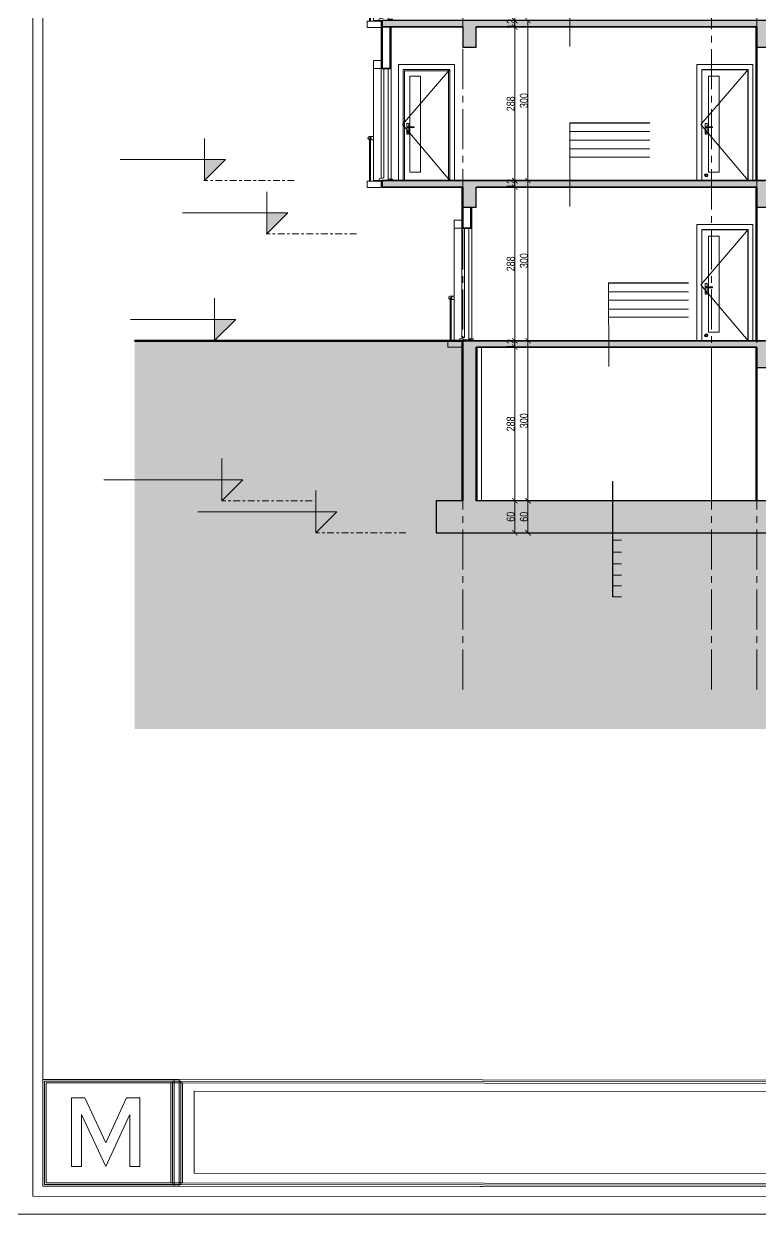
# Model space of a CAD drawing. Header units: millimetres. Extents: x 1373 to 40779, y 1939 to 6439.
# Drawn here: x 19603 to 20984, y 1939 to 4170 of the extents above; entities that cross this region are included whole.
import ezdxf

# ---------------------------------------------------------------- set-up
doc = ezdxf.new("R2010")
doc.units = ezdxf.units.MM
for name, pattern in [('Centre', [1.34939, 0.635, -0.23813, 0.23813, -0.23813]), ('DASHDOTX2', [50.8, 25.4, -12.7, 0, -12.7]), ('IMPORT-CENTER2', [112.5, 75, -12.5, 12.5, -12.5])]:
    doc.linetypes.add(name, pattern=pattern)
for name, color, linetype, lineweight in [('A-ANNO-DIMS', 211, 'Continuous', 18), ('A-DETL', 6, 'Continuous', 30), ('A-DETL-GENF', 92, 'Continuous', 18), ('A-DOOR', 31, 'Continuous', 18), ('A-DOOR-FRAM', 31, 'Continuous', 18), ('A-FLOR-FNSH', 192, 'Continuous', 35), ('A-FLOR-LEVL', 51, 'Continuous', 18), ('A-GLAZ', 151, 'Continuous', 18), ('A-WALL', 20, 'Continuous', 9), ('A-WALL-FNSH', 113, 'Continuous', 18), ('Cizgi', 7, 'Continuous', 18), ('ESYA', 3, 'Continuous', 25), ('HESAPLAMALAR', 2, 'Continuous', 30), ('kest', 4, 'DASHDOTX2', 50), ('S-COLS', 52, 'Continuous', 9), ('S-GRID', 252, 'IMPORT-CENTER2', 5), ('YAZI', 2, 'Continuous', 18)]:
    doc.layers.add(name, color=color, linetype=linetype, lineweight=lineweight)
for name, color, linetype in [('duv', 50, 'Continuous'), ('MASSE', 7, 'Continuous'), ('Merdiven', 7, 'Continuous')]:
    doc.layers.add(name, color=color, linetype=linetype)
doc.styles.add('50', font='arial.ttf', dxfattribs={"width": 0.8})
doc.dimstyles.new('NERGİS', dxfattribs={"dimtxt": 15, "dimasz": 10, "dimexe": 20, "dimexo": 150, "dimgap": 0, "dimtad": 1, "dimdec": 0, "dimzin": 1, "dimtxsty": '50', "dimblk": 'ARCHTICK', "dimcen": 0, "dimse1": 1, "dimse2": 1, "dimclrd": 56, "dimclrt": 56, "dimazin": 3, "dimtfac": 1, "dimtdec": 0, "dimtix": 1, "dimtmove": 2, "dimatfit": 2, "dimldrblk": 'DOTSMALL', "dimlwd": 0, "dimlwe": -1, "dimarcsym": 0})
pattern_1 = [(45, (-2026.8924, 6887.495), (-4.490128, 4.490128), []), (45, (-2022.402, 6887.495), (-4.490128, 4.490128), [3.175, -1.5875])]

# ---------------------------------------------------------------- blocks, each defined once
blk = doc.blocks.new('Tpl Variable Casement1 - _FRANSUZ-2080562-Schnitt 0')
at = {"layer": 'A-GLAZ'}
for p, q in [((-1248.7, 625), (-1248.7, 610)), ((-1234.7, 625), (-1248.7, 625)), ((-1234.7, 610), (-1234.7, 625)), ((-1248.7, 610), (-1234.7, 610)), ((-1248.7, 400), (-1248.7, 610)), ((-1234.7, 610), (-1234.7, 403.9)), ((-1221.4, 610), (-1229.7, 610)), ((-1229.7, 610), (-1229.7, 405.1)), ((-1221.4, 400), (-1221.4, 610)), ((-1248.7, 482.5), (-1256.3, 482.5)), ((-1254.7, 479.5), (-1256.3, 479.5)), ((-1256.3, 479.5), (-1256.3, 399)), ((-1254.7, 399), (-1254.7, 479.5)), ((-1254.7, 476.5), (-1248.7, 476.5)), ((-1231.2, 404.5), (-1238.5, 403.4)), ((-1238.5, 403.4), (-1238.5, 400)), ((-1229.7, 405.1), (-1231.2, 405)), ((-1231.2, 405), (-1231.2, 404.5)), ((-1213.2, 402.5), (-1221.4, 402.5)), ((-1221.4, 402.5), (-1221.4, 400)), ((-1213.2, 400), (-1213.2, 402.5)), ((-1234.7, 399), (-1260.7, 399)), ((-1260.7, 399), (-1260.7, 387)), ((-1260.7, 387), (-1234.7, 387)), ((-1256.3, 399), (-1254.7, 399)), ((-1248.7, 400), (-1238.5, 400)), ((-1248.7, 400), (-1248.7, 399)), ((-1238.5, 400), (-1221.4, 400)), ((-1234.7, 387), (-1234.7, 399)), ((-1221.4, 400), (-1213.2, 400))]:
    blk.add_line(p, q, dxfattribs=at)
for start, end in [(360, 180), (180, 360)]:
    blk.add_arc((-1256.3, 479.5), 3, start, end, dxfattribs=at)
for points, knots in [([(-1258.7, 481.2), (-1258.8, 481.2), (-1258.9, 481), (-1259.1, 480.7), (-1259.2, 480.2), (-1259.3, 479.8), (-1259.3, 479.5)], [0.807426, 0.807426, 0.807426, 0.807426, 0.8333333, 0.875, 0.9166667, 1, 1, 1, 1]), ([(-1259.3, 479.5), (-1259.3, 479.3), (-1259.2, 478.9), (-1259.1, 478.4), (-1258.9, 478.1), (-1258.8, 477.9), (-1258.7, 477.8)], [0, 0, 0, 0, 0.0833333, 0.125, 0.1666667, 0.192574, 0.192574, 0.192574, 0.192574]), ([(-1257.3, 482.4), (-1257.3, 482.3), (-1257.4, 482.3), (-1257.6, 482.2), (-1257.8, 482.1), (-1257.9, 482), (-1258.2, 481.9), (-1258.4, 481.7), (-1258.5, 481.5), (-1258.6, 481.4), (-1258.7, 481.4)], [0.6072307, 0.6072307, 0.6072307, 0.6072307, 0.625, 0.6458333, 0.6666667, 0.6875, 0.7083333, 0.75, 0.7708333, 0.7916667, 0.7916667, 0.7916667, 0.7916667]), ([(-1258.7, 477.7), (-1258.6, 477.7), (-1258.5, 477.6), (-1258.4, 477.4), (-1258.1, 477.1), (-1257.8, 477), (-1257.6, 476.8), (-1257.4, 476.8), (-1257.3, 476.7), (-1257.3, 476.7)], [0.2083333, 0.2083333, 0.2083333, 0.2083333, 0.2291667, 0.25, 0.2916667, 0.3333333, 0.3541667, 0.375, 0.3927693, 0.3927693, 0.3927693, 0.3927693]), ([(-1255.5, 482.4), (-1255.6, 482.4), (-1255.7, 482.5), (-1255.9, 482.5), (-1256.1, 482.5), (-1256.3, 482.5), (-1256.5, 482.5), (-1256.7, 482.5), (-1256.9, 482.5), (-1257, 482.4), (-1257.1, 482.4), (-1257.2, 482.4)], [0.4166667, 0.4166667, 0.4166667, 0.4166667, 0.4375, 0.4583333, 0.4791667, 0.5, 0.5208333, 0.5416667, 0.5625, 0.5833333, 0.5979088, 0.5979088, 0.5979088, 0.5979088]), ([(-1257.2, 476.7), (-1257.2, 476.7), (-1257, 476.6), (-1256.9, 476.6), (-1256.7, 476.6), (-1256.5, 476.5), (-1256.3, 476.5), (-1256.3, 476.5)], [0.40046517, 0.40046517, 0.40046517, 0.40046517, 0.41666667, 0.4375, 0.45833333, 0.47916667, 0.5, 0.5, 0.5, 0.5]), ([(-1253.9, 481.4), (-1253.9, 481.4), (-1254, 481.5), (-1254.2, 481.7), (-1254.4, 481.9), (-1254.7, 482.1), (-1255, 482.2), (-1255.1, 482.3), (-1255.2, 482.3), (-1255.3, 482.4)], [0.2083333, 0.2083333, 0.2083333, 0.2083333, 0.2291667, 0.25, 0.2916667, 0.3333333, 0.3541667, 0.375, 0.3927693, 0.3927693, 0.3927693, 0.3927693]), ([(-1254.7, 477), (-1254.7, 477), (-1254.6, 477.1), (-1254.4, 477.2), (-1254.2, 477.4), (-1254, 477.6), (-1253.9, 477.7), (-1253.9, 477.7)], [0.675784, 0.675784, 0.675784, 0.675784, 0.6875, 0.7083333, 0.75, 0.7708333, 0.7916667, 0.7916667, 0.7916667, 0.7916667]), ([(-1253.3, 479.5), (-1253.3, 479.8), (-1253.3, 480.2), (-1253.5, 480.7), (-1253.7, 481), (-1253.8, 481.2), (-1253.8, 481.2)], [0, 0, 0, 0, 0.0833333, 0.125, 0.1666667, 0.192574, 0.192574, 0.192574, 0.192574]), ([(-1253.8, 477.8), (-1253.8, 477.9), (-1253.7, 478.1), (-1253.5, 478.4), (-1253.3, 478.9), (-1253.3, 479.3), (-1253.3, 479.5)], [0.807426, 0.807426, 0.807426, 0.807426, 0.8333333, 0.875, 0.9166667, 1, 1, 1, 1])]:
    blk.add_open_spline(points, degree=3, knots=knots, dxfattribs=at)
blk = doc.blocks.new('_MB_KAPI_CAMLI_B - _m_kapı_90_camlı-V24-Schnitt 0')
at = {"layer": 'A-DOOR'}
for p, q in [((-635, -95), (-546.5, 8.5)), ((-547, 8), (-633, 8)), ((-633, -200), (-633, 8)), ((-547, 8), (-547, -200)), ((-621, -4), (-621, -99.3)), ((-621, -4), (-601, -4)), ((-601, -184), (-601, -4)), ((-635, -95), (-546.5, -200)), ((-627, -93.5), (-627, -112.1)), ((-623.6, -92.8), (-626.3, -92.8)), ((-625.2, -110.2), (-625.2, -108.6)), ((-624.7, -110.2), (-625.2, -110.2)), ((-624.7, -108.6), (-624.7, -110.2)), ((-613, -99.3), (-624, -99.3)), ((-624, -100.7), (-613, -100.7)), ((-623, -99.3), (-623, -93.5)), ((-623, -112.1), (-623, -100.7)), ((-621, -100.7), (-621, -184)), ((-613, -100), (-613, -99.3)), ((-613, -100.7), (-613, -100)), ((-626.3, -112.8), (-623.6, -112.8)), ((-621, -184), (-601, -184))]:
    blk.add_line(p, q, dxfattribs=at)
at = {"layer": 'A-DOOR', "flags": 128}
for points in [[(-624, -99.3), (-624, -99.3), (-624, -99.3), (-624.1, -99.3), (-624.1, -99.3), (-624.2, -99.3), (-624.2, -99.3), (-624.2, -99.3), (-624.3, -99.3), (-624.3, -99.3), (-624.3, -99.3), (-624.4, -99.3), (-624.4, -99.3), (-624.5, -99.3), (-624.5, -99.3), (-624.5, -99.3), (-624.6, -99.3), (-624.6, -99.3), (-624.6, -99.3), (-624.6, -99.3), (-624.7, -99.3), (-624.7, -99.3), (-624.7, -99.3), (-624.8, -99.3), (-624.8, -99.3), (-624.8, -99.3), (-624.8, -99.3), (-624.8, -99.3), (-624.9, -99.3), (-624.9, -99.3), (-624.9, -99.3), (-624.9, -99.3), (-624.9, -99.3), (-624.9, -99.3), (-624.9, -99.3), (-624.9, -99.3), (-624.9, -99.3), (-625, -99.3), (-625, -99.3), (-625, -99.3)], [(-625, -100.7), (-625, -100.7), (-625, -100.7), (-625, -100.7), (-624.9, -100.7), (-624.9, -100.7), (-624.9, -100.7), (-624.9, -100.7), (-624.9, -100.7), (-624.9, -100.7), (-624.9, -100.7), (-624.9, -100.7), (-624.8, -100.7), (-624.8, -100.7), (-624.8, -100.7), (-624.8, -100.7), (-624.8, -100.7), (-624.7, -100.7), (-624.7, -100.7), (-624.7, -100.7), (-624.7, -100.7), (-624.6, -100.7), (-624.6, -100.7), (-624.6, -100.7), (-624.5, -100.7), (-624.5, -100.7), (-624.5, -100.7), (-624.4, -100.7), (-624.4, -100.7), (-624.4, -100.7), (-624.3, -100.7), (-624.3, -100.7), (-624.2, -100.7), (-624.2, -100.7), (-624.2, -100.7), (-624.1, -100.7), (-624.1, -100.7), (-624, -100.7), (-624, -100.7), (-624, -100.7), (-624, -100.7)]]:
    blk.add_lwpolyline(points, dxfattribs=at)
at = {"layer": 'A-DOOR'}
for centre, radius, start, end in [((-626.3, -93.5), 0.668, 90, 180), ((-625, -100), 1.22, 33.8637, 180), ((-625, -100), 1.22, 180, 326.1332), ((-625, -100), 0.7, 150, 180), ((-625, -100), 0.7, 180, 210), ((-625, -108.2), 0.5, 300, 240), ((-625, -100), 0.7, 75, 120), ((-625, -100), 0.7, 240, 285), ((-623.6, -93.5), 0.668, 0, 90), ((-626.3, -112.1), 0.668, 180, 270), ((-623.6, -112.1), 0.668, 270, 360), ((-625, -190), 3, 90, 270), ((-625, -190), 1.98, 90, 180), ((-625, -190), 1.98, 209.1253, 239.698), ((-625, -190), 1.5, 90, 270), ((-625, -190), 1.98, 254.9562, 270), ((-625, -190), 3, 270, 90), ((-625, -190), 1.98, 74.9562, 90), ((-625, -190), 1.5, 270, 90), ((-625, -190), 1.98, 270.2201, 0), ((-625, -190), 1.98, 29.1253, 59.698)]:
    blk.add_arc(centre, radius, start, end, dxfattribs=at)
at = {"layer": 'A-DOOR-FRAM'}
for p, q in [((-537.5, 17.5), (-642.5, 17.5)), ((-642.5, 17.5), (-642.5, -200)), ((-633.5, -200), (-633.5, 8.5)), ((-633.5, 8.5), (-546.5, 8.5)), ((-633, 8), (-633, -200)), ((-633, 8), (-547, 8)), ((-547, 8), (-547, -200)), ((-546.5, 8.5), (-546.5, -200)), ((-537.5, -200), (-537.5, 17.5))]:
    blk.add_line(p, q, dxfattribs=at)
blk = doc.blocks.new('Tpl Variable Casement1 - _FRANSUZ-V4-Schnitt 0')
at = {"layer": 'A-GLAZ'}
for points, knots in [([(-1258.7, 481.2), (-1258.8, 481.2), (-1258.9, 481), (-1259.1, 480.7), (-1259.2, 480.2), (-1259.3, 479.8), (-1259.3, 479.5)], [0.807426, 0.807426, 0.807426, 0.807426, 0.8333333, 0.875, 0.9166667, 1, 1, 1, 1]), ([(-1259.3, 479.5), (-1259.3, 479.3), (-1259.2, 478.9), (-1259.1, 478.4), (-1258.9, 478.1), (-1258.8, 477.9), (-1258.7, 477.8)], [0, 0, 0, 0, 0.0833333, 0.125, 0.1666667, 0.192574, 0.192574, 0.192574, 0.192574]), ([(-1257.3, 482.4), (-1257.3, 482.3), (-1257.4, 482.3), (-1257.6, 482.2), (-1257.8, 482.1), (-1257.9, 482), (-1258.2, 481.9), (-1258.4, 481.7), (-1258.5, 481.5), (-1258.6, 481.4), (-1258.7, 481.4)], [0.6072307, 0.6072307, 0.6072307, 0.6072307, 0.625, 0.6458333, 0.6666667, 0.6875, 0.7083333, 0.75, 0.7708333, 0.7916667, 0.7916667, 0.7916667, 0.7916667]), ([(-1258.7, 477.7), (-1258.6, 477.7), (-1258.5, 477.6), (-1258.4, 477.4), (-1258.1, 477.1), (-1257.8, 477), (-1257.6, 476.8), (-1257.4, 476.8), (-1257.3, 476.7), (-1257.3, 476.7)], [0.2083333, 0.2083333, 0.2083333, 0.2083333, 0.2291667, 0.25, 0.2916667, 0.3333333, 0.3541667, 0.375, 0.3927693, 0.3927693, 0.3927693, 0.3927693]), ([(-1256.3, 482.5), (-1256.3, 482.5), (-1256.5, 482.5), (-1256.7, 482.5), (-1256.9, 482.5), (-1257, 482.4), (-1257.1, 482.4), (-1257.2, 482.4)], [0.5, 0.5, 0.5, 0.5, 0.52083333, 0.54166667, 0.5625, 0.58333333, 0.59790884, 0.59790884, 0.59790884, 0.59790884]), ([(-1257.2, 476.7), (-1257.2, 476.7), (-1257, 476.6), (-1256.9, 476.6), (-1256.7, 476.6), (-1256.5, 476.5), (-1256.3, 476.5), (-1256.3, 476.5)], [0.40046517, 0.40046517, 0.40046517, 0.40046517, 0.41666667, 0.4375, 0.45833333, 0.47916667, 0.5, 0.5, 0.5, 0.5])]:
    blk.add_open_spline(points, degree=3, knots=knots, dxfattribs=at)
blk = doc.blocks.new('STB Stütze - rechteckig - 35-70-V32-Schnitt 0')
at = {"layer": 'S-COLS'}
blk.add_line((-1046.2, -212), (-1046.2, -500), dxfattribs=at)
blk = doc.blocks.new('STB Stütze - rechteckig - 30-110-2122865-Schnitt 0')
at = {"layer": 'S-COLS'}
blk.add_line((-615, -212), (-615, -500), dxfattribs=at)
blk = doc.blocks.new('STB Stütze - rechteckig - 35-105-2122867-Schnitt 0')
at = {"layer": 'S-COLS'}
blk.add_line((-615, -212), (-615, -500), dxfattribs=at)
blk = doc.blocks.new('KOEWKOEW')
at = {"layer": 'YAZI', "linetype": 'Continuous', "lineweight": 0}
for p, q in [((28185.9, 4635.9), (28335.9, 4635.9)), ((28185.9, 4635.9), (28186, 4479.1)), ((28335.9, 4635.4), (28185.9, 4635.4)), ((28335.9, 4619.3), (28185.9, 4619.3)), ((28335.9, 4603.3), (28185.9, 4603.3)), ((28335.9, 4586.8), (28185.9, 4586.8)), ((28335.9, 4571.3), (28185.9, 4571.3))]:
    blk.add_line(p, q, dxfattribs=at)
blk = doc.blocks.new('_ArchTick')
at = {"color": 0, "linetype": 'ByBlock', "const_width": 0.15}
blk.add_lwpolyline([(-0.5, -0.5), (0.5, 0.5)], dxfattribs=at)
blk = doc.blocks.new('*D18546')
at = {"layer": 'Defpoints', "color": 0, "transparency": 16777216}
for p in [(20376, 3275.8), (20523.3, 3275.8), (20376, 3215.8)]:
    blk.add_point(p, dxfattribs=at)
at = {"layer": 'MASSE', "color": 56, "lineweight": 0, "transparency": 16777216}
blk.add_line((20523.3, 3215.8), (20523.3, 3275.8), dxfattribs=at)
at = {"layer": 'MASSE', "color": 56, "lineweight": 0, "transparency": 16777216, "xscale": 10, "yscale": 10, "zscale": 10}
for p, rotation in [((20523.3, 3275.8), 90), ((20523.3, 3215.8), 270)]:
    blk.add_blockref('_ArchTick', p, dxfattribs=dict(at, rotation=rotation))
at = {"layer": 'MASSE', "color": 56, "transparency": 16777216, "insert": (20515.7, 3245.8), "char_height": 15, "attachment_point": 5, "rotation": 90, "style": '50'}
blk.add_mtext('60', dxfattribs=at)
blk = doc.blocks.new('_DotSmall')
at = {"layer": 'ESYA', "color": 0, "const_width": 0.5}
blk.add_lwpolyline([(-0.0625, 0, 1), (0.0625, 0, 1)], format="xyb", close=True, dxfattribs=at)
blk = doc.blocks.new('*D18547')
at = {"layer": 'Defpoints', "color": 0, "transparency": 16777216}
for p in [(20523.3, 3563.8), (20523.3, 3563.8), (20376, 3275.8)]:
    blk.add_point(p, dxfattribs=at)
at = {"layer": 'MASSE', "color": 56, "lineweight": 0, "transparency": 16777216}
blk.add_line((20523.3, 3275.8), (20523.3, 3563.8), dxfattribs=at)
at = {"layer": 'MASSE', "color": 56, "lineweight": 0, "transparency": 16777216, "xscale": 10, "yscale": 10, "zscale": 10}
for p, rotation in [((20523.3, 3563.8), 90), ((20523.3, 3275.8), 270)]:
    blk.add_blockref('_ArchTick', p, dxfattribs=dict(at, rotation=rotation))
at = {"layer": 'MASSE', "color": 56, "transparency": 16777216, "insert": (20515.7, 3419.8), "char_height": 15, "attachment_point": 5, "rotation": 90, "style": '50'}
blk.add_mtext('288', dxfattribs=at)
blk = doc.blocks.new('*D18548')
at = {"layer": 'Defpoints', "color": 0, "transparency": 16777216}
for p in [(20520, 3575.8), (20523.3, 3575.8), (20523.3, 3563.8)]:
    blk.add_point(p, dxfattribs=at)
at = {"layer": 'MASSE', "color": 56, "lineweight": 0, "transparency": 16777216}
for p, q in [((20523.3, 3575.8), (20523.3, 3585.8)), ((20523.3, 3563.8), (20523.3, 3575.8)), ((20523.3, 3563.8), (20523.3, 3553.8))]:
    blk.add_line(p, q, dxfattribs=at)
at = {"layer": 'MASSE', "color": 56, "lineweight": 0, "transparency": 16777216, "xscale": 10, "yscale": 10, "zscale": 10}
for p, rotation in [((20523.3, 3575.8), 270), ((20523.3, 3563.8), 90)]:
    blk.add_blockref('_ArchTick', p, dxfattribs=dict(at, rotation=rotation))
at = {"layer": 'MASSE', "color": 56, "transparency": 16777216, "insert": (20515.8, 3569.8), "char_height": 15, "attachment_point": 5, "rotation": 90, "style": '50'}
blk.add_mtext('12', dxfattribs=at)
blk = doc.blocks.new('*D18542')
at = {"layer": 'Defpoints', "color": 0, "transparency": 16777216}
for p in [(20520, 3875.8), (20523.3, 3863.8), (20523.3, 3863.8)]:
    blk.add_point(p, dxfattribs=at)
at = {"layer": 'MASSE', "color": 56, "lineweight": 0, "transparency": 16777216}
for p, q in [((20523.3, 3875.8), (20523.3, 3885.8)), ((20523.3, 3875.8), (20523.3, 3863.8)), ((20523.3, 3863.8), (20523.3, 3853.8))]:
    blk.add_line(p, q, dxfattribs=at)
at = {"layer": 'MASSE', "color": 56, "lineweight": 0, "transparency": 16777216, "xscale": 10, "yscale": 10, "zscale": 10}
for p, rotation in [((20523.3, 3875.8), 270), ((20523.3, 3863.8), 90)]:
    blk.add_blockref('_ArchTick', p, dxfattribs=dict(at, rotation=rotation))
at = {"layer": 'MASSE', "color": 56, "transparency": 16777216, "insert": (20515.8, 3869.8), "char_height": 15, "attachment_point": 5, "rotation": 90, "style": '50'}
blk.add_mtext('12', dxfattribs=at)
blk = doc.blocks.new('*D18543')
at = {"layer": 'Defpoints', "color": 0, "transparency": 16777216}
for p in [(20523.3, 3875.8), (20523.3, 3863.8), (20530.1, 3875.8)]:
    blk.add_point(p, dxfattribs=at)
at = {"layer": 'MASSE', "color": 56, "lineweight": 0, "transparency": 16777216}
for p, q in [((20523.3, 3875.8), (20523.3, 3885.8)), ((20523.3, 3863.8), (20523.3, 3875.8)), ((20523.3, 3863.8), (20523.3, 3853.8))]:
    blk.add_line(p, q, dxfattribs=at)
at = {"layer": 'MASSE', "color": 56, "lineweight": 0, "transparency": 16777216, "xscale": 10, "yscale": 10, "zscale": 10}
for p, rotation in [((20523.3, 3875.8), 270), ((20523.3, 3863.8), 90)]:
    blk.add_blockref('_ArchTick', p, dxfattribs=dict(at, rotation=rotation))
at = {"layer": 'MASSE', "color": 56, "transparency": 16777216, "insert": (20515.8, 3869.8), "char_height": 15, "attachment_point": 5, "rotation": 90, "style": '50'}
blk.add_mtext('12', dxfattribs=at)
blk = doc.blocks.new('*D18544')
at = {"layer": 'Defpoints', "color": 0, "transparency": 16777216}
for p in [(20523.3, 4163.8), (20578.7, 4163.8), (20530.1, 3875.8)]:
    blk.add_point(p, dxfattribs=at)
at = {"layer": 'MASSE', "color": 56, "lineweight": 0, "transparency": 16777216}
blk.add_line((20523.3, 3875.8), (20523.3, 4163.8), dxfattribs=at)
at = {"layer": 'MASSE', "color": 56, "lineweight": 0, "transparency": 16777216, "xscale": 10, "yscale": 10, "zscale": 10}
for p, rotation in [((20523.3, 4163.8), 90), ((20523.3, 3875.8), 270)]:
    blk.add_blockref('_ArchTick', p, dxfattribs=dict(at, rotation=rotation))
at = {"layer": 'MASSE', "color": 56, "transparency": 16777216, "insert": (20515.7, 4019.8), "char_height": 15, "attachment_point": 5, "rotation": 90, "style": '50'}
blk.add_mtext('288', dxfattribs=at)
blk = doc.blocks.new('*D18545')
at = {"layer": 'Defpoints', "color": 0, "transparency": 16777216}
for p in [(20523.3, 4175.8), (20579.4, 4175.8), (20578.7, 4163.8)]:
    blk.add_point(p, dxfattribs=at)
at = {"layer": 'MASSE', "color": 56, "lineweight": 0, "transparency": 16777216}
for p, q in [((20523.3, 4175.8), (20523.3, 4185.8)), ((20523.3, 4163.8), (20523.3, 4175.8)), ((20523.3, 4163.8), (20523.3, 4153.8))]:
    blk.add_line(p, q, dxfattribs=at)
at = {"layer": 'MASSE', "color": 56, "lineweight": 0, "transparency": 16777216, "xscale": 10, "yscale": 10, "zscale": 10}
for p, rotation in [((20523.3, 4175.8), 270), ((20523.3, 4163.8), 90)]:
    blk.add_blockref('_ArchTick', p, dxfattribs=dict(at, rotation=rotation))
at = {"layer": 'MASSE', "color": 56, "transparency": 16777216, "insert": (20515.8, 4169.8), "char_height": 15, "attachment_point": 5, "rotation": 90, "style": '50'}
blk.add_mtext('12', dxfattribs=at)
blk = doc.blocks.new('*D18555')
at = {"layer": 'Defpoints', "color": 0, "transparency": 16777216}
for p in [(20523.3, 3275.8), (20548.1, 3275.8), (20523.3, 3215.8)]:
    blk.add_point(p, dxfattribs=at)
at = {"layer": 'MASSE', "color": 56, "lineweight": 0, "transparency": 16777216}
blk.add_line((20548.1, 3215.8), (20548.1, 3275.8), dxfattribs=at)
at = {"layer": 'MASSE', "color": 56, "lineweight": 0, "transparency": 16777216, "xscale": 10, "yscale": 10, "zscale": 10}
for p, rotation in [((20548.1, 3275.8), 90), ((20548.1, 3215.8), 270)]:
    blk.add_blockref('_ArchTick', p, dxfattribs=dict(at, rotation=rotation))
at = {"layer": 'MASSE', "color": 56, "transparency": 16777216, "insert": (20540.5, 3245.8), "char_height": 15, "attachment_point": 5, "rotation": 90, "style": '50'}
blk.add_mtext('60', dxfattribs=at)
blk = doc.blocks.new('*D18556')
at = {"layer": 'Defpoints', "color": 0, "transparency": 16777216}
for p in [(20548.1, 3575.8), (20548.1, 3575.8), (20523.3, 3275.8)]:
    blk.add_point(p, dxfattribs=at)
at = {"layer": 'MASSE', "color": 56, "lineweight": 0, "transparency": 16777216}
blk.add_line((20548.1, 3275.8), (20548.1, 3575.8), dxfattribs=at)
at = {"layer": 'MASSE', "color": 56, "lineweight": 0, "transparency": 16777216, "xscale": 10, "yscale": 10, "zscale": 10}
for p, rotation in [((20548.1, 3575.8), 90), ((20548.1, 3275.8), 270)]:
    blk.add_blockref('_ArchTick', p, dxfattribs=dict(at, rotation=rotation))
at = {"layer": 'MASSE', "color": 56, "transparency": 16777216, "insert": (20540.5, 3425.8), "char_height": 15, "attachment_point": 5, "rotation": 90, "style": '50'}
blk.add_mtext('300', dxfattribs=at)
blk = doc.blocks.new('*D18557')
at = {"layer": 'Defpoints', "color": 0, "transparency": 16777216}
for p in [(20548.1, 3875.8), (20548.1, 3875.8), (20548.1, 3575.8)]:
    blk.add_point(p, dxfattribs=at)
at = {"layer": 'MASSE', "color": 56, "lineweight": 0, "transparency": 16777216}
blk.add_line((20548.1, 3575.8), (20548.1, 3875.8), dxfattribs=at)
at = {"layer": 'MASSE', "color": 56, "lineweight": 0, "transparency": 16777216, "xscale": 10, "yscale": 10, "zscale": 10}
for p, rotation in [((20548.1, 3875.8), 90), ((20548.1, 3575.8), 270)]:
    blk.add_blockref('_ArchTick', p, dxfattribs=dict(at, rotation=rotation))
at = {"layer": 'MASSE', "color": 56, "transparency": 16777216, "insert": (20540.5, 3725.8), "char_height": 15, "attachment_point": 5, "rotation": 90, "style": '50'}
blk.add_mtext('300', dxfattribs=at)
blk = doc.blocks.new('*D18558')
at = {"layer": 'Defpoints', "color": 0, "transparency": 16777216}
for p in [(20548.1, 4175.8), (20548.1, 4175.8), (20548.1, 3875.8)]:
    blk.add_point(p, dxfattribs=at)
at = {"layer": 'MASSE', "color": 56, "lineweight": 0, "transparency": 16777216}
blk.add_line((20548.1, 3875.8), (20548.1, 4175.8), dxfattribs=at)
at = {"layer": 'MASSE', "color": 56, "lineweight": 0, "transparency": 16777216, "xscale": 10, "yscale": 10, "zscale": 10}
for p, rotation in [((20548.1, 4175.8), 90), ((20548.1, 3875.8), 270)]:
    blk.add_blockref('_ArchTick', p, dxfattribs=dict(at, rotation=rotation))
at = {"layer": 'MASSE', "color": 56, "transparency": 16777216, "insert": (20540.5, 4025.8), "char_height": 15, "attachment_point": 5, "rotation": 90, "style": '50'}
blk.add_mtext('300', dxfattribs=at)
blk = doc.blocks.new('JTIRJRT')
at = {"layer": 'A-FLOR-LEVL'}
for points in [[(21874.3, -2972.2), (21874.3, -3011.7), (21913.8, -2972.2)], [(21991.1, -3072.2), (21991.1, -3111.7), (22030.6, -3072.2)], [(21893.2, -3271.7), (21893.2, -3311.2), (21932.7, -3271.7)], [(21906.7, -3572.2), (21906.7, -3611.7), (21946.2, -3572.2)], [(22082.9, -3632.2), (22082.9, -3671.7), (22122.4, -3632.2)]]:
    blk.add_hatch(color=256, dxfattribs=at).paths.add_polyline_path(points)
for p, q in [((21874.3, -3011.7), (21874.3, -2932.7)), ((21913.8, -2972.2), (21716.4, -2972.2)), ((21913.8, -2972.2), (21874.3, -3011.7)), ((21991.1, -3111.7), (21991.1, -3032.7)), ((22030.6, -3072.2), (21833.2, -3072.2)), ((22030.6, -3072.2), (21991.1, -3111.7)), ((21893.2, -3311.2), (21893.2, -3232.2)), ((21932.7, -3271.7), (21735.2, -3271.7)), ((21932.7, -3271.7), (21893.2, -3311.2)), ((22075.9, -3311.7), (21878.4, -3311.7)), ((21906.7, -3611.7), (21906.7, -3532.7)), ((21946.2, -3572.2), (21685.5, -3572.2)), ((21946.2, -3572.2), (21906.7, -3611.7)), ((22082.9, -3671.7), (22082.9, -3592.7)), ((22122.4, -3632.2), (21861.7, -3632.2)), ((22122.4, -3632.2), (22082.9, -3671.7))]:
    blk.add_line(p, q, dxfattribs=at)
at = {"layer": 'A-FLOR-LEVL', "linetype": 'Centre', "ltscale": 20}
for p, q in [((22042.4, -3011.7), (21873.3, -3011.7)), ((22159.2, -3111.7), (21990, -3111.7)), ((22062.3, -3311.2), (21893.2, -3311.2)), ((22075.9, -3611.7), (21906.7, -3611.7)), ((22252, -3671.7), (22082.9, -3671.7))]:
    blk.add_line(p, q, dxfattribs=at)
blk = doc.blocks.new('*D18957')
at = {"layer": 'Defpoints', "color": 0, "transparency": 16777216}
for p in [(20523.3, 3863.8), (20523.3, 3863.8), (20523.3, 3575.8)]:
    blk.add_point(p, dxfattribs=at)
at = {"layer": 'MASSE', "color": 56, "lineweight": 0, "transparency": 16777216}
blk.add_line((20523.3, 3575.8), (20523.3, 3863.8), dxfattribs=at)
at = {"layer": 'MASSE', "color": 56, "lineweight": 0, "transparency": 16777216, "xscale": 10, "yscale": 10, "zscale": 10}
for p, rotation in [((20523.3, 3863.8), 90), ((20523.3, 3575.8), 270)]:
    blk.add_blockref('_ArchTick', p, dxfattribs=dict(at, rotation=rotation))
at = {"layer": 'MASSE', "color": 56, "transparency": 16777216, "insert": (20515.7, 3719.8), "char_height": 15, "attachment_point": 5, "rotation": 90, "style": '50'}
blk.add_mtext('288', dxfattribs=at)
blk = doc.blocks.new('A$C04896c70')
at = {"layer": 'Cizgi', "color": 1, "linetype": 'Continuous'}
for p, q in [((0, 115.5), (16.3, 115.5)), ((0, 93.2), (16.3, 93.2)), ((0, 71), (16.3, 71)), ((0, 49.9), (16.3, 49.9)), ((0, 30), (16.3, 30)), ((0, 9.1), (16.3, 9.1))]:
    blk.add_line(p, q, dxfattribs=at)
at = {"layer": 'duv', "color": 2}
blk.add_line((0, 9.1), (0, 226.3), dxfattribs=at)

msp = doc.modelspace()

# ---------------------------------------------------------------- hatches: boundary and pattern name
at = {"layer": 'A-DETL-GENF'}
h = msp.add_hatch(dxfattribs=at)
h.set_pattern_fill('ANSI33', color=153, style=0)
h.set_pattern_definition(pattern_1)
h.paths.add_polyline_path([(20426, 4125.8), (20451, 4125.8), (20451, 4163.8), (20977.3, 4163.8), (20977.3, 4125.8), (21002.3, 4125.8), (21002.3, 4175.8), (20426, 4175.8), (20274.6, 4175.8), (20274.6, 4163.8), (20426, 4163.8)])
h.paths.add_polyline_path([(21442.3, 4163.8), (21951.3, 4163.8), (21951.3, 4125.8), (21976.3, 4125.8), (21976.3, 4163.8), (22076.4, 4163.8), (22076.4, 4175.8), (21267.3, 4175.8), (21267.3, 4163.8), (21417.3, 4163.8), (21417.3, 4125.8), (21442.3, 4125.8)])
h = msp.add_hatch(dxfattribs=at)
h.set_pattern_fill('ANSI33', color=153, style=0)
h.set_pattern_definition(pattern_1)
h.paths.add_polyline_path([(21417.3, 3825.8), (21442.3, 3825.8), (21442.3, 3863.8), (21951.3, 3863.8), (21951.3, 3825.8), (21976.3, 3825.8), (21976.3, 3863.8), (22076.4, 3863.8), (22076.4, 3875.8), (21267.3, 3875.8), (21267.3, 3863.8), (21417.3, 3863.8)])
h.paths.add_polyline_path([(21002.3, 3875.8), (20426, 3875.8), (20274.6, 3875.8), (20274.6, 3863.8), (20426, 3863.8), (20426, 3825.8), (20451, 3825.8), (20451, 3863.8), (20977.3, 3863.8), (20977.3, 3825.8), (21002.3, 3825.8)])
h = msp.add_hatch(dxfattribs=at)
h.set_pattern_fill('ANSI33', color=153, style=0)
h.set_pattern_definition(pattern_1)
h.paths.add_polyline_path([(20451, 3275.8), (20451, 3563.8), (20977.3, 3563.8), (20977.3, 3525.8), (21002.3, 3525.8), (21002.3, 3575.8), (20451, 3575.8), (20426, 3575.8), (20426, 3275.8), (20376, 3275.8), (20376, 3215.8), (21976.5, 3215.8), (21976.5, 3245.8), (22262.6, 3245.8), (22276.6, 3245.8), (22276.6, 3275.8), (22276.6, 3575.8), (22251.5, 3575.8), (22251.5, 3275.8), (21976.3, 3275.8), (21976.3, 3575.8), (21951.3, 3575.8), (21267.3, 3575.8), (21267.3, 3563.8), (21417.3, 3563.8), (21417.3, 3525.8), (21442.3, 3525.8), (21442.3, 3563.8), (21951.3, 3563.8), (21951.3, 3275.8)])
at = {"layer": 'HESAPLAMALAR', "lineweight": 18, "true_color": 0xf7abae, "transparency": 33554579}
h = msp.add_hatch(dxfattribs=at)
h.set_pattern_fill('AR-CONC', color=241, scale=0.2)
h.paths.add_polyline_path([(19810.5, 3575.8), (19810.5, 2847.7), (22651.8, 2847.7), (22651.8, 3575.8), (22276.6, 3575.8), (22276.6, 3245.8), (21976.5, 3245.8), (21976.5, 3215.8), (20376, 3215.8), (20376, 3275.8), (20424, 3275.8), (20424, 3575.8)])

# ---------------------------------------------------------------- linework, layer by layer
at = {"layer": 'A-ANNO-DIMS', "lineweight": 18, "ltscale": 2}
for p, q in [((19638.3, 1991.1), (19638.3, 2191.1)), ((19638.3, 2191.1), (19884.9, 2191.1)), ((19638.3, 1991.1), (19638.3, 2191.1)), ((19641.5, 2188), (19881.8, 2188)), ((19641.5, 1994.2), (19641.5, 2188)), ((19897, 2188), (19664.8, 2188)), ((19893.9, 2191.1), (19667.9, 2191.1)), ((19881.8, 1994.2), (19881.8, 2188)), ((19884.9, 1991.1), (19884.9, 2191.1)), ((19893.9, 2191.1), (22664.9, 2188.7)), ((19893.9, 1991.1), (19893.9, 2191.1)), ((19897, 2188), (22661.8, 2185.5)), ((19897, 1994.2), (19897, 2188)), ((19644.6, 2184.9), (19878.7, 2184.9)), ((19644.6, 1997.4), (19644.6, 2184.9)), ((19900.2, 2184.9), (19661.6, 2184.9)), ((19878.7, 1997.4), (19878.7, 2184.9)), ((19900.2, 2184.9), (22658.7, 2182.4)), ((19900.2, 1997.4), (19900.2, 2184.9)), ((22635.4, 2166.4), (19922.3, 2168.9)), ((19922.3, 2015.8), (19922.3, 2168.9)), ((19692.2, 2028.3), (19692.2, 2156.4)), ((19692.2, 2028.3), (19692.2, 2156.4)), ((19692.2, 2156.4), (19717.2, 2156.4)), ((19717.2, 2156.4), (19756.3, 2072.5)), ((19756.3, 2072.5), (19795.4, 2156.4)), ((19795.4, 2156.4), (19820.4, 2156.4)), ((19820.4, 2028.3), (19820.4, 2156.4)), ((19711, 2028.3), (19711, 2125.4)), ((19711, 2125.4), (19756.3, 2028.1)), ((19756.3, 2028.1), (19801.6, 2125.4)), ((19801.6, 2028.3), (19801.6, 2125.4)), ((19692.2, 2028.3), (19711, 2028.3)), ((19801.6, 2028.3), (19820.4, 2028.3)), ((22635.4, 2013.3), (19922.3, 2015.8)), ((19638.3, 1991.1), (19884.9, 1991.1)), ((19641.5, 1994.2), (19881.8, 1994.2)), ((19644.6, 1997.4), (19878.7, 1997.4)), ((19900.2, 1997.4), (19661.6, 1997.4)), ((19897, 1994.2), (19664.8, 1994.2)), ((19893.9, 1991.1), (19667.9, 1991.1)), ((19893.9, 1991.1), (22664.9, 1988.7)), ((19897, 1994.2), (22661.8, 1991.8)), ((19900.2, 1997.4), (22658.7, 1994.9))]:
    msp.add_line(p, q, dxfattribs=at)
for points in [[(19585.8, 1938.6), (22969.5, 1938.6), (22969.5, 6438.6), (19585.8, 6438.6)], [(19619.6, 1972.4), (22935.8, 1969.9), (22935.8, 6402.4), (19619.6, 6404.9)], [(19638.3, 1991.1), (22917, 1988.7), (22917, 6383.7), (19638.3, 6386.1)]]:
    msp.add_lwpolyline(points, close=True, dxfattribs=at)
at = {"layer": 'A-DETL'}
for points in [[(20426, 4175.8), (20274.6, 4175.8), (20274.6, 4163.8), (20426, 4163.8), (20426, 4125.8), (20451, 4125.8), (20451, 4163.8), (20977.3, 4163.8), (20977.3, 4125.8), (21002.3, 4125.8), (21002.3, 4175.8)], [(20426, 3875.8), (20274.6, 3875.8), (20274.6, 3863.8), (20426, 3863.8), (20426, 3825.8), (20451, 3825.8), (20451, 3863.8), (20977.3, 3863.8), (20977.3, 3825.8), (21002.3, 3825.8), (21002.3, 3875.8)]]:
    msp.add_lwpolyline(points, close=True, dxfattribs=at)
for points in [[(20451, 3575.8), (20426, 3575.8), (20426, 3275.8), (20376, 3275.8), (20376, 3215.8), (21976.5, 3215.8), (21976.5, 3245.8), (22262.6, 3245.8), (22276.6, 3245.8), (22276.6, 3275.8), (22276.6, 3575.8), (22251.5, 3575.8), (22251.5, 3275.8), (21976.3, 3275.8), (21976.3, 3575.8), (21951.3, 3575.8)], [(20977.3, 3563.8), (20977.3, 3525.8), (21002.3, 3525.8), (21002.3, 3575.8), (20451, 3575.8)], [(21951.3, 3563.8), (21951.3, 3275.8), (20451, 3275.8), (20451, 3563.8)], [(20451, 3563.8), (20977.3, 3563.8)]]:
    msp.add_lwpolyline(points, dxfattribs=at)
at = {"layer": 'A-DOOR'}
for p, q in [((20312.8, 3980.8), (20401.3, 4084.3)), ((20872.3, 3980.8), (20960.8, 4084.3)), ((20960.3, 4083.8), (20874.3, 4083.8)), ((20874.3, 3875.8), (20874.3, 4083.8)), ((20960.3, 4083.8), (20960.3, 3875.8)), ((20326.8, 3976.4), (20326.8, 4071.8)), ((20326.8, 4071.8), (20346.8, 4071.8)), ((20346.8, 4071.8), (20346.8, 3891.8)), ((20886.3, 4071.8), (20886.3, 3976.4)), ((20886.3, 4071.8), (20906.3, 4071.8)), ((20906.3, 3891.8), (20906.3, 4071.8)), ((20312.8, 3980.8), (20401.3, 3875.8)), ((20320.8, 3982.3), (20320.8, 3963.6)), ((20324.1, 3983), (20321.5, 3983)), ((20334.8, 3976.5), (20323.8, 3976.5)), ((20323.8, 3975.1), (20334.8, 3975.1)), ((20324.8, 3976.4), (20324.8, 3982.3)), ((20324.8, 3963.6), (20324.8, 3975.1)), ((20326.8, 3891.8), (20326.8, 3975.1)), ((20334.8, 3975.8), (20334.8, 3976.5)), ((20334.8, 3975.1), (20334.8, 3975.8)), ((20872.3, 3980.8), (20960.8, 3875.8)), ((20880.3, 3982.3), (20880.3, 3963.6)), ((20883.6, 3983), (20881, 3983)), ((20894.3, 3976.5), (20883.3, 3976.5)), ((20883.3, 3975.1), (20894.3, 3975.1)), ((20884.3, 3976.4), (20884.3, 3982.3)), ((20884.3, 3963.6), (20884.3, 3975.1)), ((20886.3, 3975.1), (20886.3, 3891.8)), ((20894.3, 3975.8), (20894.3, 3976.5)), ((20894.3, 3975.1), (20894.3, 3975.8)), ((20321.5, 3963), (20324.1, 3963)), ((20322.5, 3965.5), (20322.5, 3967.2)), ((20323, 3965.5), (20322.5, 3965.5)), ((20323, 3967.2), (20323, 3965.5)), ((20881, 3963), (20883.6, 3963)), ((20882.1, 3965.5), (20882.1, 3967.2)), ((20882.6, 3965.5), (20882.1, 3965.5)), ((20882.6, 3967.2), (20882.6, 3965.5)), ((20346.8, 3891.8), (20326.8, 3891.8)), ((20886.3, 3891.8), (20906.3, 3891.8))]:
    msp.add_line(p, q, dxfattribs=at)
at = {"layer": 'A-DOOR', "flags": 128}
for points in [[(20323.8, 3976.5), (20323.8, 3976.5), (20323.7, 3976.5), (20323.7, 3976.5), (20323.6, 3976.5), (20323.6, 3976.5), (20323.6, 3976.5), (20323.5, 3976.5), (20323.5, 3976.5), (20323.4, 3976.5), (20323.4, 3976.5), (20323.4, 3976.5), (20323.3, 3976.5), (20323.3, 3976.5), (20323.3, 3976.5), (20323.2, 3976.5), (20323.2, 3976.5), (20323.2, 3976.5), (20323.1, 3976.5), (20323.1, 3976.5), (20323.1, 3976.5), (20323.1, 3976.5), (20323, 3976.5), (20323, 3976.5), (20323, 3976.5), (20323, 3976.5), (20322.9, 3976.5), (20322.9, 3976.5), (20322.9, 3976.5), (20322.9, 3976.5), (20322.9, 3976.5), (20322.9, 3976.5), (20322.8, 3976.5), (20322.8, 3976.5), (20322.8, 3976.5), (20322.8, 3976.5), (20322.8, 3976.5), (20322.8, 3976.5), (20322.8, 3976.5), (20322.8, 3976.5)], [(20322.8, 3975.1), (20322.8, 3975.1), (20322.8, 3975.1), (20322.8, 3975.1), (20322.8, 3975.1), (20322.8, 3975.1), (20322.8, 3975.1), (20322.8, 3975.1), (20322.8, 3975.1), (20322.9, 3975.1), (20322.9, 3975.1), (20322.9, 3975.1), (20322.9, 3975.1), (20322.9, 3975.1), (20323, 3975.1), (20323, 3975.1), (20323, 3975.1), (20323, 3975.1), (20323, 3975.1), (20323.1, 3975.1), (20323.1, 3975.1), (20323.1, 3975.1), (20323.2, 3975.1), (20323.2, 3975.1), (20323.2, 3975.1), (20323.3, 3975.1), (20323.3, 3975.1), (20323.3, 3975.1), (20323.4, 3975.1), (20323.4, 3975.1), (20323.4, 3975.1), (20323.5, 3975.1), (20323.5, 3975.1), (20323.6, 3975.1), (20323.6, 3975.1), (20323.6, 3975.1), (20323.7, 3975.1), (20323.7, 3975.1), (20323.7, 3975.1), (20323.8, 3975.1), (20323.8, 3975.1)], [(20883.3, 3976.5), (20883.3, 3976.5), (20883.2, 3976.5), (20883.2, 3976.5), (20883.2, 3976.5), (20883.1, 3976.5), (20883.1, 3976.5), (20883, 3976.5), (20883, 3976.5), (20883, 3976.5), (20882.9, 3976.5), (20882.9, 3976.5), (20882.9, 3976.5), (20882.8, 3976.5), (20882.8, 3976.5), (20882.7, 3976.5), (20882.7, 3976.5), (20882.7, 3976.5), (20882.7, 3976.5), (20882.6, 3976.5), (20882.6, 3976.5), (20882.6, 3976.5), (20882.5, 3976.5), (20882.5, 3976.5), (20882.5, 3976.5), (20882.5, 3976.5), (20882.5, 3976.5), (20882.4, 3976.5), (20882.4, 3976.5), (20882.4, 3976.5), (20882.4, 3976.5), (20882.4, 3976.5), (20882.4, 3976.5), (20882.3, 3976.5), (20882.3, 3976.5), (20882.3, 3976.5), (20882.3, 3976.5), (20882.3, 3976.5), (20882.3, 3976.5), (20882.3, 3976.5)], [(20882.3, 3975.1), (20882.3, 3975.1), (20882.3, 3975.1), (20882.3, 3975.1), (20882.3, 3975.1), (20882.3, 3975.1), (20882.3, 3975.1), (20882.4, 3975.1), (20882.4, 3975.1), (20882.4, 3975.1), (20882.4, 3975.1), (20882.4, 3975.1), (20882.4, 3975.1), (20882.4, 3975.1), (20882.5, 3975.1), (20882.5, 3975.1), (20882.5, 3975.1), (20882.5, 3975.1), (20882.6, 3975.1), (20882.6, 3975.1), (20882.6, 3975.1), (20882.6, 3975.1), (20882.7, 3975.1), (20882.7, 3975.1), (20882.7, 3975.1), (20882.8, 3975.1), (20882.8, 3975.1), (20882.8, 3975.1), (20882.9, 3975.1), (20882.9, 3975.1), (20883, 3975.1), (20883, 3975.1), (20883, 3975.1), (20883.1, 3975.1), (20883.1, 3975.1), (20883.1, 3975.1), (20883.2, 3975.1), (20883.2, 3975.1), (20883.3, 3975.1), (20883.3, 3975.1), (20883.3, 3975.1)]]:
    msp.add_lwpolyline(points, dxfattribs=at)
at = {"layer": 'A-DOOR'}
for centre, radius, start, end in [((20321.5, 3982.3), 0.668, 90, 180), ((20321.5, 3982.3), 0.668, 90, 150), ((20322.8, 3975.8), 1.22, 33.8637, 180), ((20322.8, 3975.8), 1.22, 180, 326.1332), ((20322.8, 3975.8), 1.22, 195, 225), ((20322.8, 3975.8), 1.22, 105, 134.8132), ((20322.8, 3975.8), 0.7, 150, 180), ((20322.8, 3975.8), 0.7, 180, 210), ((20322.8, 3975.8), 1.22, 240, 270), ((20322.8, 3975.8), 0.7, 75, 120), ((20322.8, 3975.8), 0.7, 240, 285), ((20322.8, 3975.8), 1.22, 60, 90), ((20322.8, 3975.8), 1.22, 285, 326.1332), ((20322.8, 3975.8), 1.22, 33.8637, 45), ((20324.1, 3982.3), 0.668, 0, 90), ((20324.1, 3982.3), 0.668, 30, 90), ((20881, 3982.3), 0.668, 90, 180), ((20882.3, 3975.8), 1.22, 33.8637, 180), ((20882.3, 3975.8), 1.22, 180, 326.1332), ((20882.3, 3975.8), 0.7, 150, 180), ((20882.3, 3975.8), 0.7, 180, 210), ((20882.3, 3975.8), 0.7, 75, 120), ((20882.3, 3975.8), 0.7, 240, 285), ((20883.6, 3982.3), 0.668, 0, 90), ((20321.5, 3963.6), 0.668, 180, 270), ((20321.5, 3963.6), 0.668, 210, 270), ((20322.8, 3967.6), 0.5, 300, 240), ((20324.1, 3963.6), 0.668, 270, 0), ((20324.1, 3963.6), 0.668, 270, 330), ((20881, 3963.6), 0.668, 180, 270), ((20882.3, 3967.6), 0.5, 300, 240), ((20883.6, 3963.6), 0.668, 270, 0), ((20882.3, 3885.8), 3, 90, 270), ((20882.3, 3885.8), 1.98, 90, 180), ((20882.3, 3885.8), 1.98, 209.1253, 239.698), ((20882.3, 3885.8), 1.5, 90, 270), ((20882.3, 3885.8), 1.98, 254.9562, 270), ((20882.3, 3885.8), 3, 270, 90), ((20882.3, 3885.8), 1.98, 74.9562, 89.7799), ((20882.3, 3885.8), 1.5, 270, 90), ((20882.3, 3885.8), 1.98, 270, 0), ((20882.3, 3885.8), 1.98, 29.1253, 59.698)]:
    msp.add_arc(centre, radius, start, end, dxfattribs=at)
at = {"layer": 'A-DOOR-FRAM'}
for p, q in [((20410.3, 4093.3), (20305.3, 4093.3)), ((20305.3, 4093.3), (20305.3, 3875.8)), ((20314.3, 3875.8), (20314.3, 4084.3)), ((20314.3, 4084.3), (20401.3, 4084.3)), ((20401.3, 4084.3), (20401.3, 3875.8)), ((20410.3, 3875.8), (20410.3, 4093.3)), ((20969.8, 4093.3), (20864.8, 4093.3)), ((20864.8, 4093.3), (20864.8, 3875.8)), ((20873.8, 3875.8), (20873.8, 4084.3)), ((20873.8, 4084.3), (20960.8, 4084.3)), ((20874.3, 4083.8), (20874.3, 3875.8)), ((20874.3, 4083.8), (20960.3, 4083.8)), ((20960.3, 4083.8), (20960.3, 3875.8)), ((20960.8, 4084.3), (20960.8, 3875.8)), ((20969.8, 3875.8), (20969.8, 4093.3)), ((20316.8, 3875.8), (20316.8, 4081.8)), ((20316.8, 4081.8), (20398.8, 4081.8)), ((20398.8, 4081.8), (20398.8, 3875.8))]:
    msp.add_line(p, q, dxfattribs=at)
at = {"layer": 'A-FLOR-FNSH', "color": 250}
for p, q in [((20274.6, 4163.8), (20426, 4163.8)), ((20451, 4163.8), (20977.3, 4163.8)), ((20992.3, 3875.8), (20274.6, 3875.8)), ((20274.6, 3875.8), (20274.6, 3863.8)), ((20274.6, 3863.8), (20426, 3863.8)), ((20451, 3863.8), (20977.3, 3863.8)), ((20977.3, 3575.8), (20451, 3575.8)), ((20451, 3563.8), (20977.3, 3563.8))]:
    msp.add_line(p, q, dxfattribs=at)
at = {"layer": 'A-WALL', "lineweight": 35}
for p, q in [((20274.6, 4085.8), (20274.6, 4175.8)), ((20289.6, 4085.8), (20289.6, 4163.8)), ((20977.3, 3875.8), (20977.3, 4163.8)), ((20274.6, 4085.8), (20289.6, 4085.8)), ((20426, 3786.8), (20426, 3863.8)), ((20977.3, 3575.8), (20977.3, 3863.8)), ((20441, 3786.8), (20441, 3825.8)), ((20426, 3786.8), (20441, 3786.8)), ((20441, 3576.8), (20426, 3576.8)), ((20426, 3575.8), (20426, 3576.8)), ((20451, 3575.8), (20426, 3575.8)), ((20426, 3275.8), (20426, 3575.8)), ((20441, 3575.8), (20441, 3576.8)), ((20977.3, 3575.8), (20992.3, 3575.8)), ((20451, 3275.8), (20451, 3563.8)), ((20977.3, 3275.8), (20977.3, 3563.8))]:
    msp.add_line(p, q, dxfattribs=at)
at = {"layer": 'A-WALL'}
for p, q in [((20272.6, 3879.7), (20272.6, 4085.8)), ((20291.6, 4085.8), (20291.6, 3878.3)), ((20424, 3580.7), (20424, 3786.8)), ((20443, 3786.8), (20443, 3579.3))]:
    msp.add_line(p, q, dxfattribs=at)
at = {"layer": 'A-WALL-FNSH', "color": 7, "lineweight": 9}
for p, q in [((20272.6, 4175.8), (20272.6, 4085.8)), ((20291.6, 4085.8), (20291.6, 4163.8)), ((20975.3, 4163.8), (20975.3, 3875.8)), ((20272.6, 4085.8), (20274.6, 4085.8)), ((20289.6, 4085.8), (20291.6, 4085.8)), ((20424, 3863.8), (20424, 3786.8)), ((20975.3, 3863.8), (20975.3, 3575.8)), ((20443, 3786.8), (20443, 3825.8)), ((20424, 3786.8), (20426, 3786.8)), ((20441, 3786.8), (20443, 3786.8)), ((20426, 3576.8), (20424, 3576.8)), ((20424, 3576.8), (20424, 3575.8)), ((20426, 3575.8), (20424, 3575.8)), ((20424, 3575.8), (20424, 3275.8)), ((20443, 3576.8), (20441, 3576.8)), ((20443, 3575.8), (20443, 3576.8)), ((20453, 3275.8), (20453, 3563.8)), ((20975.3, 3563.8), (20975.3, 3275.8)), ((20424, 3275.8), (20426, 3275.8))]:
    msp.add_line(p, q, dxfattribs=at)
at = {"layer": 'kest', "color": 3, "linetype": 'ByBlock'}
msp.add_lwpolyline([(20426, 3575.8), (19810.5, 3575.8)], dxfattribs=at)
at = {"layer": 'S-GRID', "lineweight": 18}
for p, q in [((20426, 2922), (20426, 5571.7)), ((20892.3, 2922), (20892.3, 5571.7)), ((20977.3, 2922), (20977.3, 5571.7))]:
    msp.add_line(p, q, dxfattribs=at)

# ---------------------------------------------------------------- block references
at = {"layer": 'A-DETL'}
msp.add_blockref('JTIRJRT', (-1932.7, 6887.5), dxfattribs=at)
at = {"layer": 'A-DOOR'}
msp.add_blockref('_MB_KAPI_CAMLI_B - _m_kapı_90_camlı-V24-Schnitt 0', (21507.3, 3775.8), dxfattribs=at)
at = {"layer": 'A-GLAZ'}
for name, p in [('Tpl Variable Casement1 - _FRANSUZ-2080562-Schnitt 0', (21507.3, 3775.8)), ('Tpl Variable Casement1 - _FRANSUZ-2080562-Schnitt 0', (21507.3, 3475.8)), ('Tpl Variable Casement1 - _FRANSUZ-V4-Schnitt 0', (21507.3, 3475.8)), ('Tpl Variable Casement1 - _FRANSUZ-2080562-Schnitt 0', (21658.7, 3176.8)), ('Tpl Variable Casement1 - _FRANSUZ-V4-Schnitt 0', (21658.7, 3176.8))]:
    msp.add_blockref(name, p, dxfattribs=at)
at = {"layer": 'HESAPLAMALAR', "linetype": 'ByBlock'}
for p in [(-7559.2, -351.6), (-7559.2, -651.6), (-7486.6, -951.6)]:
    msp.add_blockref('KOEWKOEW', p, dxfattribs=at)
at = {"layer": 'Merdiven'}
msp.add_blockref('A$C04896c70', (20707.2, 3086.5), dxfattribs=at)
at = {"layer": 'S-COLS'}
for name in ['STB Stütze - rechteckig - 35-70-V32-Schnitt 0', 'STB Stütze - rechteckig - 30-110-2122865-Schnitt 0', 'STB Stütze - rechteckig - 35-105-2122867-Schnitt 0']:
    msp.add_blockref(name, (21507.3, 3775.8), dxfattribs=at)

# ---------------------------------------------------------------- dimensions: what is measured, and where the dimension line sits
at = {"layer": 'MASSE'}
for base, p1, p2, picture, middle in [((20523.3, 4175.8), (20578.7, 4163.8), (20579.4, 4175.8), '*D18545', (20515.8, 4169.8)), ((20548.1, 4175.8), (20548.1, 3875.8), (20548.1, 4175.8), '*D18558', (20540.5, 4025.8)), ((20523.3, 4163.8), (20530.1, 3875.8), (20578.7, 4163.8), '*D18544', (20515.7, 4019.8)), ((20523.3, 3863.8), (20520, 3875.8), (20523.3, 3863.8), '*D18542', (20515.8, 3869.8)), ((20523.3, 3875.8), (20523.3, 3863.8), (20530.1, 3875.8), '*D18543', (20515.8, 3869.8)), ((20523.3, 3863.8), (20523.3, 3575.8), (20523.3, 3863.8), '*D18957', (20515.7, 3719.8)), ((20548.1, 3875.8), (20548.1, 3575.8), (20548.1, 3875.8), '*D18557', (20540.5, 3725.8)), ((20523.3, 3575.8), (20523.3, 3563.8), (20520, 3575.8), '*D18548', (20515.8, 3569.8)), ((20548.1, 3575.8), (20523.3, 3275.8), (20548.1, 3575.8), '*D18556', (20540.5, 3425.8)), ((20523.3, 3563.8), (20376, 3275.8), (20523.3, 3563.8), '*D18547', (20515.7, 3419.8)), ((20523.3, 3275.8), (20376, 3215.8), (20376, 3275.8), '*D18546', (20515.7, 3245.8)), ((20548.1, 3275.8), (20523.3, 3215.8), (20523.3, 3275.8), '*D18555', (20540.5, 3245.8))]:
    dim = msp.add_linear_dim(base=base, p1=p1, p2=p2, angle=90, dimstyle='NERGİS', dxfattribs=at)
    dim.commit()
    dim.dimension.update_dxf_attribs({"geometry": picture, "text_midpoint": middle})

doc.saveas('drawing.dxf')
